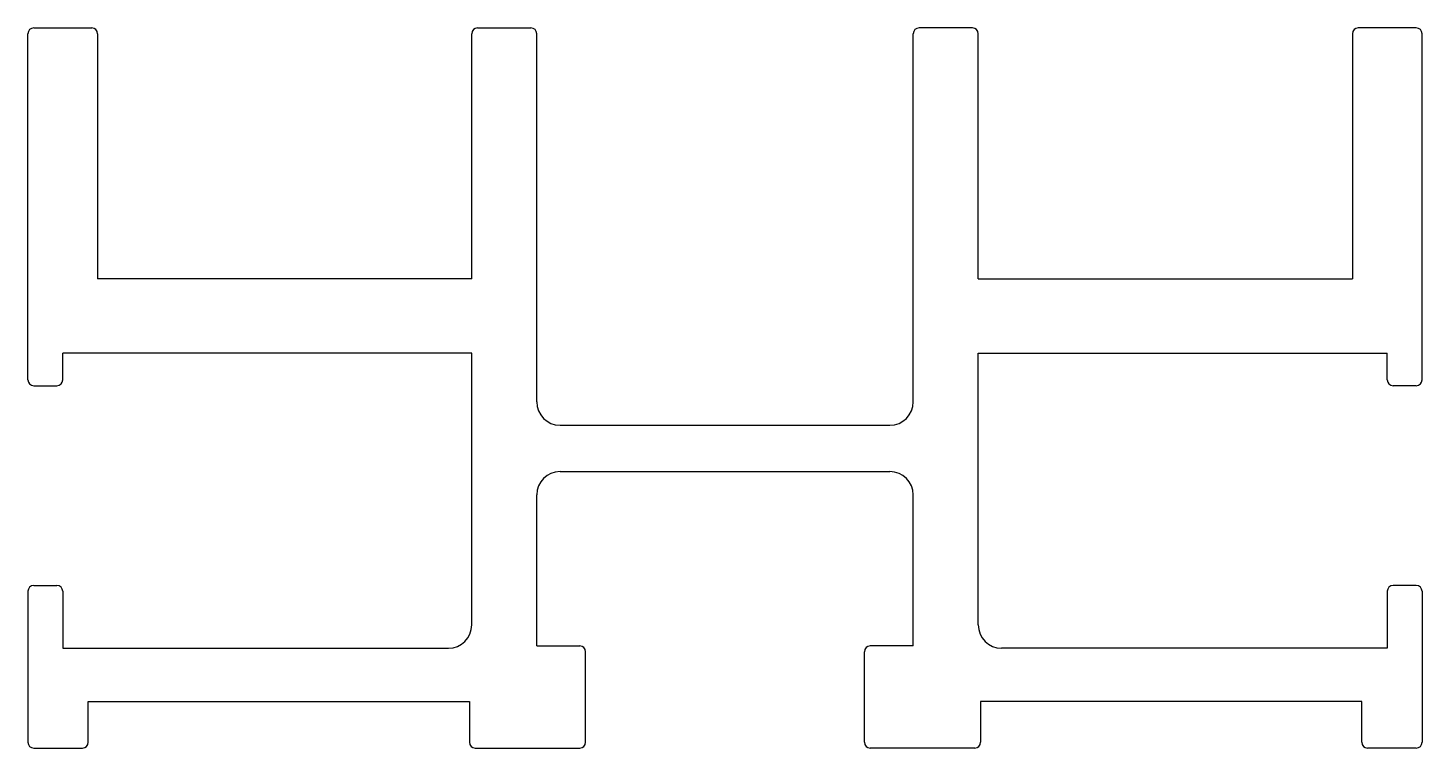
# Model space of a CAD drawing. Extents: x 2170.3 to 2230.3, y 1610 to 1641.
import ezdxf

# ---------------------------------------------------------------- set-up
doc = ezdxf.new("R2010")
doc.units = 0
doc.layers.get('0').update_dxf_attribs({"linetype": 'CONTINUOUS'})

msp = doc.modelspace()

# ---------------------------------------------------------------- linework, layer by layer
for p, q in [((2170.345, 1625.831), (2170.345, 1640.731)), ((2170.595, 1640.981), (2173.095, 1640.981)), ((2173.345, 1640.731), (2173.345, 1630.181)), ((2189.445, 1630.181), (2189.445, 1640.731)), ((2189.695, 1640.981), (2191.995, 1640.981)), ((2192.245, 1624.881), (2192.245, 1640.731)), ((2208.445, 1624.881), (2208.445, 1640.731)), ((2210.995, 1640.981), (2208.695, 1640.981)), ((2211.245, 1630.181), (2211.245, 1640.731)), ((2227.345, 1640.731), (2227.345, 1630.181)), ((2230.095, 1640.981), (2227.595, 1640.981)), ((2230.345, 1625.831), (2230.345, 1640.731)), ((2189.445, 1630.181), (2173.345, 1630.181)), ((2211.245, 1630.181), (2227.345, 1630.181)), ((2171.845, 1625.831), (2171.845, 1626.981)), ((2189.445, 1626.981), (2171.845, 1626.981)), ((2189.445, 1615.281), (2189.445, 1626.981)), ((2211.245, 1615.281), (2211.245, 1626.981)), ((2211.245, 1626.981), (2228.845, 1626.981)), ((2228.845, 1625.831), (2228.845, 1626.981)), ((2170.595, 1625.581), (2171.595, 1625.581)), ((2230.095, 1625.581), (2229.095, 1625.581)), ((2193.245, 1623.881), (2207.445, 1623.881)), ((2193.245, 1621.881), (2207.445, 1621.881)), ((2192.245, 1614.381), (2192.245, 1620.881)), ((2208.445, 1614.381), (2208.445, 1620.881)), ((2170.345, 1616.731), (2170.345, 1610.231)), ((2170.595, 1616.981), (2171.595, 1616.981)), ((2171.845, 1616.731), (2171.845, 1614.281)), ((2228.845, 1616.731), (2228.845, 1614.281)), ((2230.095, 1616.981), (2229.095, 1616.981)), ((2230.345, 1616.731), (2230.345, 1610.231)), ((2171.845, 1614.281), (2188.445, 1614.281)), ((2192.245, 1614.381), (2194.095, 1614.381)), ((2194.345, 1610.231), (2194.345, 1614.131)), ((2206.345, 1610.231), (2206.345, 1614.131)), ((2208.445, 1614.381), (2206.595, 1614.381)), ((2228.845, 1614.281), (2212.245, 1614.281)), ((2172.945, 1610.231), (2172.945, 1611.981)), ((2172.945, 1611.981), (2189.345, 1611.981)), ((2189.345, 1611.981), (2189.345, 1610.231)), ((2211.345, 1611.981), (2211.345, 1610.231)), ((2227.745, 1611.981), (2211.345, 1611.981)), ((2227.745, 1610.231), (2227.745, 1611.981)), ((2170.595, 1609.981), (2172.695, 1609.981)), ((2189.595, 1609.981), (2194.095, 1609.981)), ((2211.095, 1609.981), (2206.595, 1609.981)), ((2230.095, 1609.981), (2227.995, 1609.981))]:
    msp.add_line(p, q)
for centre, radius, start, end in [((2170.595, 1640.731), 0.25, 90, 180), ((2173.095, 1640.731), 0.25, 0, 90), ((2189.695, 1640.731), 0.25, 90, 180), ((2191.995, 1640.731), 0.25, 0, 90), ((2208.695, 1640.731), 0.25, 90, 180), ((2210.995, 1640.731), 0.25, 0, 90), ((2227.595, 1640.731), 0.25, 90, 180), ((2230.095, 1640.731), 0.25, 0, 90), ((2170.595, 1625.831), 0.25, 180, 270), ((2171.595, 1625.831), 0.25, 270, 0), ((2229.095, 1625.831), 0.25, 180, 270), ((2230.095, 1625.831), 0.25, 270, 0), ((2193.245, 1624.881), 1, 180, 270), ((2207.445, 1624.881), 1, 270, 0), ((2193.245, 1620.881), 1, 90, 180), ((2207.445, 1620.881), 1, 0, 90), ((2170.595, 1616.731), 0.25, 90, 180), ((2171.595, 1616.731), 0.25, 0, 90), ((2229.095, 1616.731), 0.25, 90, 180), ((2230.095, 1616.731), 0.25, 0, 90), ((2188.445, 1615.281), 1, 270, 0), ((2212.245, 1615.281), 1, 180, 270), ((2194.095, 1614.131), 0.25, 0, 90), ((2206.595, 1614.131), 0.25, 90, 180), ((2170.595, 1610.231), 0.25, 180, 270), ((2172.695, 1610.231), 0.25, 270, 0), ((2189.595, 1610.231), 0.25, 180, 270), ((2194.095, 1610.231), 0.25, 270, 0), ((2206.595, 1610.231), 0.25, 180, 270), ((2211.095, 1610.231), 0.25, 270, 0), ((2227.995, 1610.231), 0.25, 180, 270), ((2230.095, 1610.231), 0.25, 270, 0)]:
    msp.add_arc(centre, radius, start, end)

doc.saveas('drawing.dxf')
